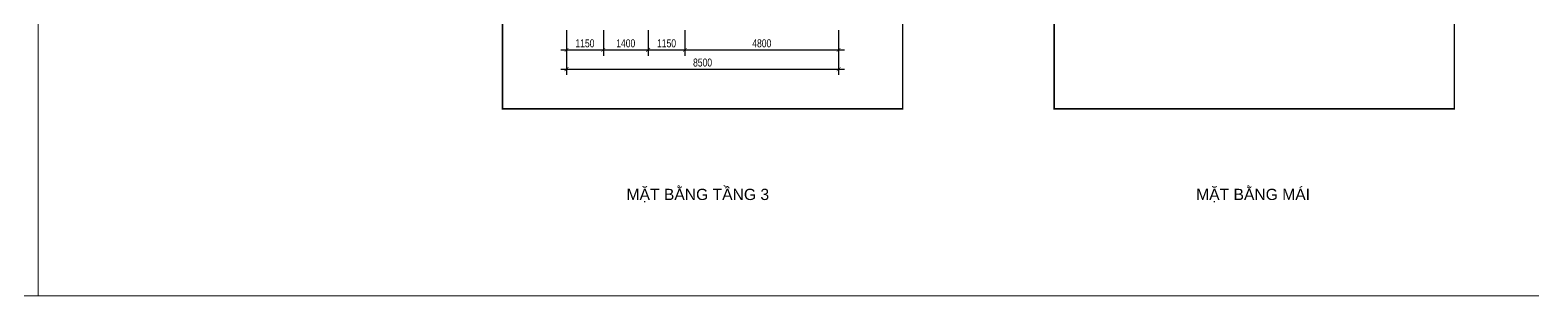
# Model space of a CAD drawing. Header units: millimetres. Extents: x 33748 to 451939, y -263262 to 62681.
# Drawn here: x 226796 to 273743, y 22261 to 30556 of the extents above; entities that cross this region are included whole.
import ezdxf
from ezdxf.enums import TextEntityAlignment as Align

# ---------------------------------------------------------------- set-up
doc = ezdxf.new("R2010")
doc.units = ezdxf.units.MM
doc.header["$PDMODE"] = 98
doc.linetypes.add('CENTER', pattern=[50.8, 31.75, -6.35, 6.35, -6.35])
doc.linetypes.add('HIDDEN', pattern=[0.375, 0.25, -0.125])
doc.layers.get('Defpoints').update_dxf_attribs({"color": 202, "lineweight": 13})
doc.layers.add('-RANH GIOI KHU DAT', color=12, linetype='CENTER', lineweight=18)
doc.layers.add('-TEXT', color=7, linetype='Continuous', lineweight=15)
doc.layers.add('12. NET DIM', color=9, linetype='Continuous')
doc.styles.add('AVANH', font='', dxfattribs={"width": 0.8})
doc.styles.get("Standard").update_dxf_attribs({"font": 'arial.ttf'})
doc.styles.get('AVANH').set_extended_font_data('.VnAvantH')
doc.dimstyles.new('C_100A3', dxfattribs={"dimscale": 100, "dimtxt": 2.5, "dimasz": 1.2, "dimexe": 1.8, "dimexo": 0, "dimgap": 0.75, "dimtad": 1, "dimdec": 0, "dimzin": 0, "dimdsep": 46, "dimtxsty": 'AVANH', "dimblk": 'ARCHTICK', "dimcen": 0, "dimdle": 1.8, "dimclrd": 256, "dimclre": 256, "dimclrt": 7, "dimadec": 0, "dimazin": 0, "dimtfac": 0.0001, "dimtdec": 0, "dimtix": 1, "dimtmove": 2, "dimatfit": 3, "dimldrblk": 'ARCHTICK', "dimfxl": 1.8, "dimtolj": 1, "dimtzin": 0, "dimarcsym": 0})

# ---------------------------------------------------------------- blocks, each defined once
blk = doc.blocks.new('_ARCHTICK')
at = {"const_width": 0.15}
blk.add_lwpolyline([(-0.5, -0.5), (0.5, 0.5)], dxfattribs=at)
blk = doc.blocks.new('*D752')
at = {"layer": '12. NET DIM', "lineweight": -2, "transparency": 16777216}
for p, q in [((243554, 30553), (243554, 29758)), ((244704, 30553), (244704, 29758)), ((243374, 29938), (244884, 29938))]:
    blk.add_line(p, q, dxfattribs=at)
at = {"layer": 'Defpoints', "color": 0, "transparency": 16777216}
for p in [(243554, 30553), (244704, 30553), (244704, 29938)]:
    blk.add_point(p, dxfattribs=at)
at = {"layer": '12. NET DIM', "lineweight": -2, "transparency": 16777216, "xscale": 120, "yscale": 120, "zscale": 120, "rotation": 180}
blk.add_blockref('_ARCHTICK', (243554, 29938), dxfattribs=at)
at = {"layer": '12. NET DIM', "lineweight": -2, "transparency": 16777216, "xscale": 120, "yscale": 120, "zscale": 120}
blk.add_blockref('_ARCHTICK', (244704, 29938), dxfattribs=at)
at = {"layer": '12. NET DIM', "color": 7, "transparency": 16777216, "insert": (244129, 30142), "char_height": 250, "attachment_point": 5, "style": 'AVANH'}
blk.add_mtext('\\A1;1150', dxfattribs=at)
blk = doc.blocks.new('*D753')
at = {"layer": '12. NET DIM', "lineweight": -2, "transparency": 16777216}
for p, q in [((244704, 30553), (244704, 29758)), ((246104, 30553), (246104, 29758)), ((244524, 29938), (246284, 29938))]:
    blk.add_line(p, q, dxfattribs=at)
at = {"layer": 'Defpoints', "color": 0, "transparency": 16777216}
for p in [(244704, 30553), (246104, 30553), (246104, 29938)]:
    blk.add_point(p, dxfattribs=at)
at = {"layer": '12. NET DIM', "lineweight": -2, "transparency": 16777216, "xscale": 120, "yscale": 120, "zscale": 120, "rotation": 180}
blk.add_blockref('_ARCHTICK', (244704, 29938), dxfattribs=at)
at = {"layer": '12. NET DIM', "lineweight": -2, "transparency": 16777216, "xscale": 120, "yscale": 120, "zscale": 120}
blk.add_blockref('_ARCHTICK', (246104, 29938), dxfattribs=at)
at = {"layer": '12. NET DIM', "color": 7, "transparency": 16777216, "insert": (245404, 30142), "char_height": 250, "attachment_point": 5, "style": 'AVANH'}
blk.add_mtext('\\A1;1400', dxfattribs=at)
blk = doc.blocks.new('*D754')
at = {"layer": '12. NET DIM', "lineweight": -2, "transparency": 16777216}
for p, q in [((247254, 30553), (247254, 29758)), ((252054, 30553), (252054, 29758)), ((247074, 29938), (252234, 29938))]:
    blk.add_line(p, q, dxfattribs=at)
at = {"layer": 'Defpoints', "color": 0, "transparency": 16777216}
for p in [(247254, 30553), (252054, 30553), (252054, 29938)]:
    blk.add_point(p, dxfattribs=at)
at = {"layer": '12. NET DIM', "lineweight": -2, "transparency": 16777216, "xscale": 120, "yscale": 120, "zscale": 120, "rotation": 180}
blk.add_blockref('_ARCHTICK', (247254, 29938), dxfattribs=at)
at = {"layer": '12. NET DIM', "lineweight": -2, "transparency": 16777216, "xscale": 120, "yscale": 120, "zscale": 120}
blk.add_blockref('_ARCHTICK', (252054, 29938), dxfattribs=at)
at = {"layer": '12. NET DIM', "color": 7, "transparency": 16777216, "insert": (249654, 30142), "char_height": 250, "attachment_point": 5, "style": 'AVANH'}
blk.add_mtext('\\A1;4800', dxfattribs=at)
blk = doc.blocks.new('*D755')
at = {"layer": '12. NET DIM', "lineweight": -2, "transparency": 16777216}
for p, q in [((243554, 30553), (243554, 29158)), ((252054, 30553), (252054, 29158)), ((243374, 29338), (252234, 29338))]:
    blk.add_line(p, q, dxfattribs=at)
at = {"layer": 'Defpoints', "color": 0, "transparency": 16777216}
for p in [(243554, 30553), (252054, 30553), (252054, 29338)]:
    blk.add_point(p, dxfattribs=at)
at = {"layer": '12. NET DIM', "lineweight": -2, "transparency": 16777216, "xscale": 120, "yscale": 120, "zscale": 120, "rotation": 180}
blk.add_blockref('_ARCHTICK', (243554, 29338), dxfattribs=at)
at = {"layer": '12. NET DIM', "lineweight": -2, "transparency": 16777216, "xscale": 120, "yscale": 120, "zscale": 120}
blk.add_blockref('_ARCHTICK', (252054, 29338), dxfattribs=at)
at = {"layer": '12. NET DIM', "color": 7, "transparency": 16777216, "insert": (247804, 29542), "char_height": 250, "attachment_point": 5, "style": 'AVANH'}
blk.add_mtext('\\A1;8500', dxfattribs=at)
blk = doc.blocks.new('*D785')
at = {"layer": '12. NET DIM', "lineweight": -2, "transparency": 16777216}
for p, q in [((246104, 30553), (246104, 29758)), ((247254, 30553), (247254, 29758)), ((245924, 29938), (247434, 29938))]:
    blk.add_line(p, q, dxfattribs=at)
at = {"layer": 'Defpoints', "color": 0, "transparency": 16777216}
for p in [(246104, 30553), (247254, 30553), (247254, 29938)]:
    blk.add_point(p, dxfattribs=at)
at = {"layer": '12. NET DIM', "lineweight": -2, "transparency": 16777216, "xscale": 120, "yscale": 120, "zscale": 120, "rotation": 180}
blk.add_blockref('_ARCHTICK', (246104, 29938), dxfattribs=at)
at = {"layer": '12. NET DIM', "lineweight": -2, "transparency": 16777216, "xscale": 120, "yscale": 120, "zscale": 120}
blk.add_blockref('_ARCHTICK', (247254, 29938), dxfattribs=at)
at = {"layer": '12. NET DIM', "color": 7, "transparency": 16777216, "insert": (246679, 30142), "char_height": 250, "attachment_point": 5, "style": 'AVANH'}
blk.add_mtext('\\A1;1150', dxfattribs=at)

msp = doc.modelspace()

# ---------------------------------------------------------------- linework, layer by layer
at = {"layer": '-RANH GIOI KHU DAT', "linetype": 'HIDDEN', "ltscale": 10, "const_width": 50}
for points in [[(241553.8, 28100.8), (254053.8, 28100.8), (254053.8, 48100.8), (241553.8, 48100.8)], [(258786.8, 28100.8), (271286.8, 28100.8), (271286.8, 48100.8), (258786.8, 48100.8)]]:
    msp.add_lwpolyline(points, close=True, dxfattribs=at)
at = {"layer": 'Defpoints'}
for points in [[(227045.9, 22260.6), (227045.9, 55524.6), (180005.9, 55524.6), (180005.9, 22260.6)], [(274085.9, 22260.6), (274085.9, 55524.6), (227045.9, 55524.6), (227045.9, 22260.6)]]:
    msp.add_lwpolyline(points, close=True, dxfattribs=at)

# ---------------------------------------------------------------- texts
at = {"layer": '-TEXT', "color": 4}
for s, p in [('MẶT BẰNG TẦNG 3', (247655.3, 25253.3)), ('MẶT BẰNG MÁI', (265001.2, 25253.3))]:
    msp.add_text(s, height=350, dxfattribs=at).set_placement(p, align=Align.CENTER)

# ---------------------------------------------------------------- dimensions: what is measured, and where the dimension line sits
at = {"layer": '12. NET DIM'}
for base, p1, p2, picture, middle in [((244703.8, 29937.6), (243553.8, 30552.6), (244703.8, 30552.6), '*D752', (244128.8, 30141.9)), ((252053.5, 29337.6), (243553.8, 30552.6), (252053.5, 30552.6), '*D755', (247803.7, 29541.9)), ((246103.8, 29937.6), (244703.8, 30552.6), (246103.8, 30552.6), '*D753', (245403.8, 30141.9)), ((247253.8, 29937.6), (246103.8, 30552.6), (247253.8, 30552.6), '*D785', (246678.8, 30141.9)), ((252053.5, 29937.6), (247253.8, 30552.6), (252053.5, 30552.6), '*D754', (249653.7, 30141.9))]:
    dim = msp.add_linear_dim(base=base, p1=p1, p2=p2, dimstyle='C_100A3', dxfattribs=at)
    dim.commit()
    dim.dimension.update_dxf_attribs({"geometry": picture, "text_midpoint": middle})

doc.saveas('drawing.dxf')
